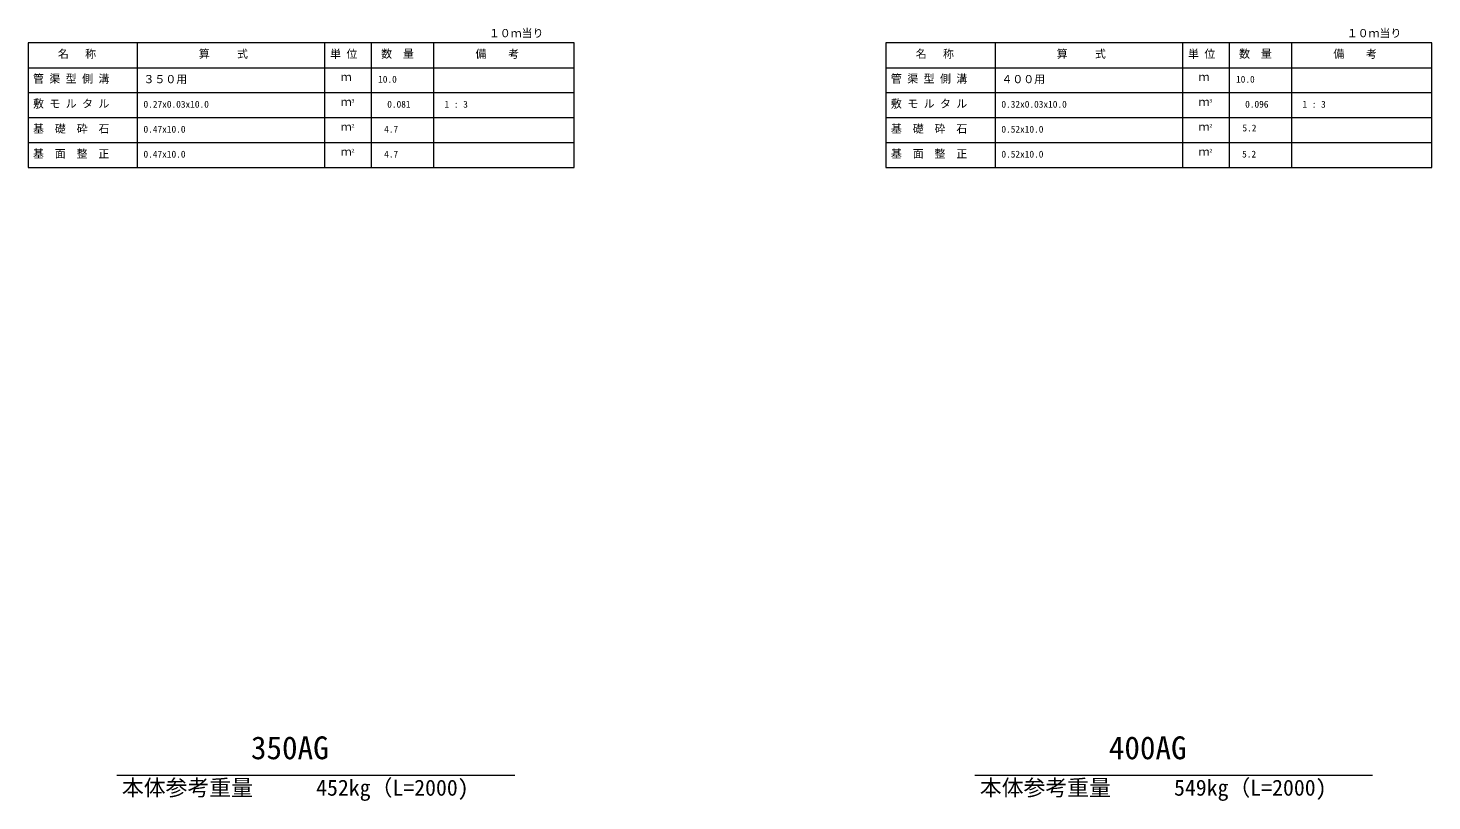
# Model space of a CAD drawing. Units: millimetres on the paper. Extents: x 0 to 841, y 0 to 594.
# Drawn here: x 230.5 to 455.5, y 308.3 to 432.3 of the extents above; entities that cross this region are included whole.
import ezdxf
from ezdxf.enums import TextEntityAlignment as Align

# ---------------------------------------------------------------- set-up
doc = ezdxf.new("R2010")
doc.units = ezdxf.units.MM
doc.layers.add('D-MTR-FRAM（材料表図枠）', color=2, linetype='Continuous', lineweight=18)
doc.layers.add('D-STR-HTXT（旗揚げ）', color=7, linetype='Continuous', lineweight=18)
doc.layers.add('D-MTR-TXT(文字列）', color=7, linetype='Continuous')
doc.layers.add('D-TTL-TXT（文字）', color=7, linetype='Continuous')
doc.styles.add('ＭＳ ゴシック', font='')
doc.styles.get('ＭＳ ゴシック').set_extended_font_data('MS Gothic')

msp = doc.modelspace()

# ---------------------------------------------------------------- linework, layer by layer
at = {"layer": 'D-MTR-FRAM（材料表図枠）'}
for p, q in [((230.5, 429.915), (230.5, 409.915)), ((318, 429.915), (230.5, 429.915)), ((248, 429.915), (248, 409.915)), ((278, 429.915), (278, 409.915)), ((285.5, 429.915), (285.5, 409.915)), ((295.5, 429.915), (295.5, 409.915)), ((318, 409.915), (318, 429.915)), ((368, 429.915), (368, 409.915)), ((455.5, 429.915), (368, 429.915)), ((385.5, 429.915), (385.5, 409.915)), ((415.5, 429.915), (415.5, 409.915)), ((423, 429.915), (423, 409.915)), ((433, 429.915), (433, 409.915)), ((455.5, 409.915), (455.5, 429.915)), ((230.5, 425.915), (318, 425.915)), ((368, 425.915), (455.5, 425.915)), ((230.5, 421.915), (318, 421.915)), ((368, 421.915), (455.5, 421.915)), ((230.5, 417.915), (318, 417.915)), ((368, 417.915), (455.5, 417.915)), ((230.5, 413.915), (318, 413.915)), ((368, 413.915), (455.5, 413.915)), ((230.5, 409.915), (318, 409.915)), ((368, 409.915), (455.5, 409.915))]:
    msp.add_line(p, q, dxfattribs=at)
at = {"layer": 'D-STR-HTXT（旗揚げ）'}
for p, q in [((244.714, 312.446), (308.497, 312.446)), ((382.214, 312.446), (445.997, 312.446))]:
    msp.add_line(p, q, dxfattribs=at)

# ---------------------------------------------------------------- texts
at = {"layer": 'D-MTR-TXT(文字列）', "style": 'ＭＳ ゴシック'}
for s, height, p in [('１０ｍ当り  ', 1.283, (304.355, 430.415)), ('１０ｍ当り  ', 1.283, (441.855, 430.415)), ('名   称', 1.283, (235.27, 427.098)), ('算     式', 1.283, (257.875, 427.098)), ('単 位', 1.283, (278.907, 427.089)), ('数  量', 1.283, (287.089, 427.107)), ('備    考', 1.283, (302.202, 427.094)), ('名   称', 1.283, (372.77, 427.098)), ('算     式', 1.283, (395.375, 427.098)), ('単 位', 1.283, (416.407, 427.089)), ('数  量', 1.283, (424.589, 427.107)), ('備    考', 1.283, (439.702, 427.094)), ('管 渠 型 側 溝', 1.283, (231.291, 423.12)), ('３５０用', 1.283, (249, 423.04)), ('ｍ', 1.283, (280.613, 423.409)), ('10.0    ', 1.1, (286.602, 423.177)), ('管 渠 型 側 溝', 1.283, (368.791, 423.12)), ('４００用', 1.283, (386.5, 423.04)), ('ｍ', 1.283, (418.113, 423.409)), ('10.0    ', 1.1, (424.102, 423.177)), ('敷 モ ル タ ル', 1.283, (231.291, 419.111)), ('ｍ', 1.283, (280.613, 419.409)), (' ３', 0.5499, (281.75, 420.165)), ('敷 モ ル タ ル', 1.283, (368.791, 419.111)), ('ｍ', 1.283, (418.113, 419.409)), (' ３', 0.5499, (419.25, 420.165)), ('0.27x0.03x10.0', 1.1, (249, 419.165)), ('0.081', 1.1, (288.063, 419.173)), (' 1 : 3', 1.1, (296.5, 419.165)), ('0.32x0.03x10.0', 1.1, (386.5, 419.165)), ('0.096', 1.1, (425.563, 419.173)), (' 1 : 3', 1.1, (434, 419.165)), ('基\u3000礎\u3000砕\u3000石', 1.283, (231.291, 415.094)), ('0.47x10.0', 1.1, (249, 415.165)), ('ｍ', 1.283, (280.613, 415.409)), (' ２', 0.5499, (281.75, 416.165)), ('4.7\u3000 ', 1.1, (287.576, 415.177)), ('基\u3000礎\u3000砕\u3000石', 1.283, (368.791, 415.094)), ('0.52x10.0', 1.1, (386.5, 415.165)), ('ｍ', 1.283, (418.113, 415.409)), (' ２', 0.5499, (419.25, 416.165)), ('5.2 ', 1.1, (425.129, 415.361)), ('基  面  整  正', 1.283, (231.291, 411.076)), ('0.47x10.0', 1.1, (249, 411.165)), ('ｍ', 1.283, (280.613, 411.409)), (' ２', 0.5499, (281.75, 412.165)), ('4.7   ', 1.1, (287.576, 411.177)), ('基  面  整  正', 1.283, (368.791, 411.076)), ('0.52x10.0', 1.1, (386.5, 411.165)), ('ｍ', 1.283, (418.113, 411.409)), (' ２', 0.5499, (419.25, 412.165)), ('5.2   ', 1.1, (425.076, 411.177)), ('本体参考重量', 2.566, (245.545, 308.38)), ('452kg（L=2000)', 2.566, (276.664, 308.38)), ('本体参考重量', 2.566, (383.045, 308.38)), ('549kg（L=2000)', 2.566, (414.164, 308.38))]:
    msp.add_text(s, height=height, dxfattribs=at).set_placement(p, align=Align.BOTTOM_LEFT)
at = {"layer": 'D-TTL-TXT（文字）', "style": 'ＭＳ ゴシック'}
for s, p in [('350AG', (266.213, 313.895)), ('400AG', (403.713, 313.895))]:
    msp.add_text(s, height=3.666, dxfattribs=at).set_placement(p, align=Align.BOTTOM_LEFT)

doc.saveas('drawing.dxf')
